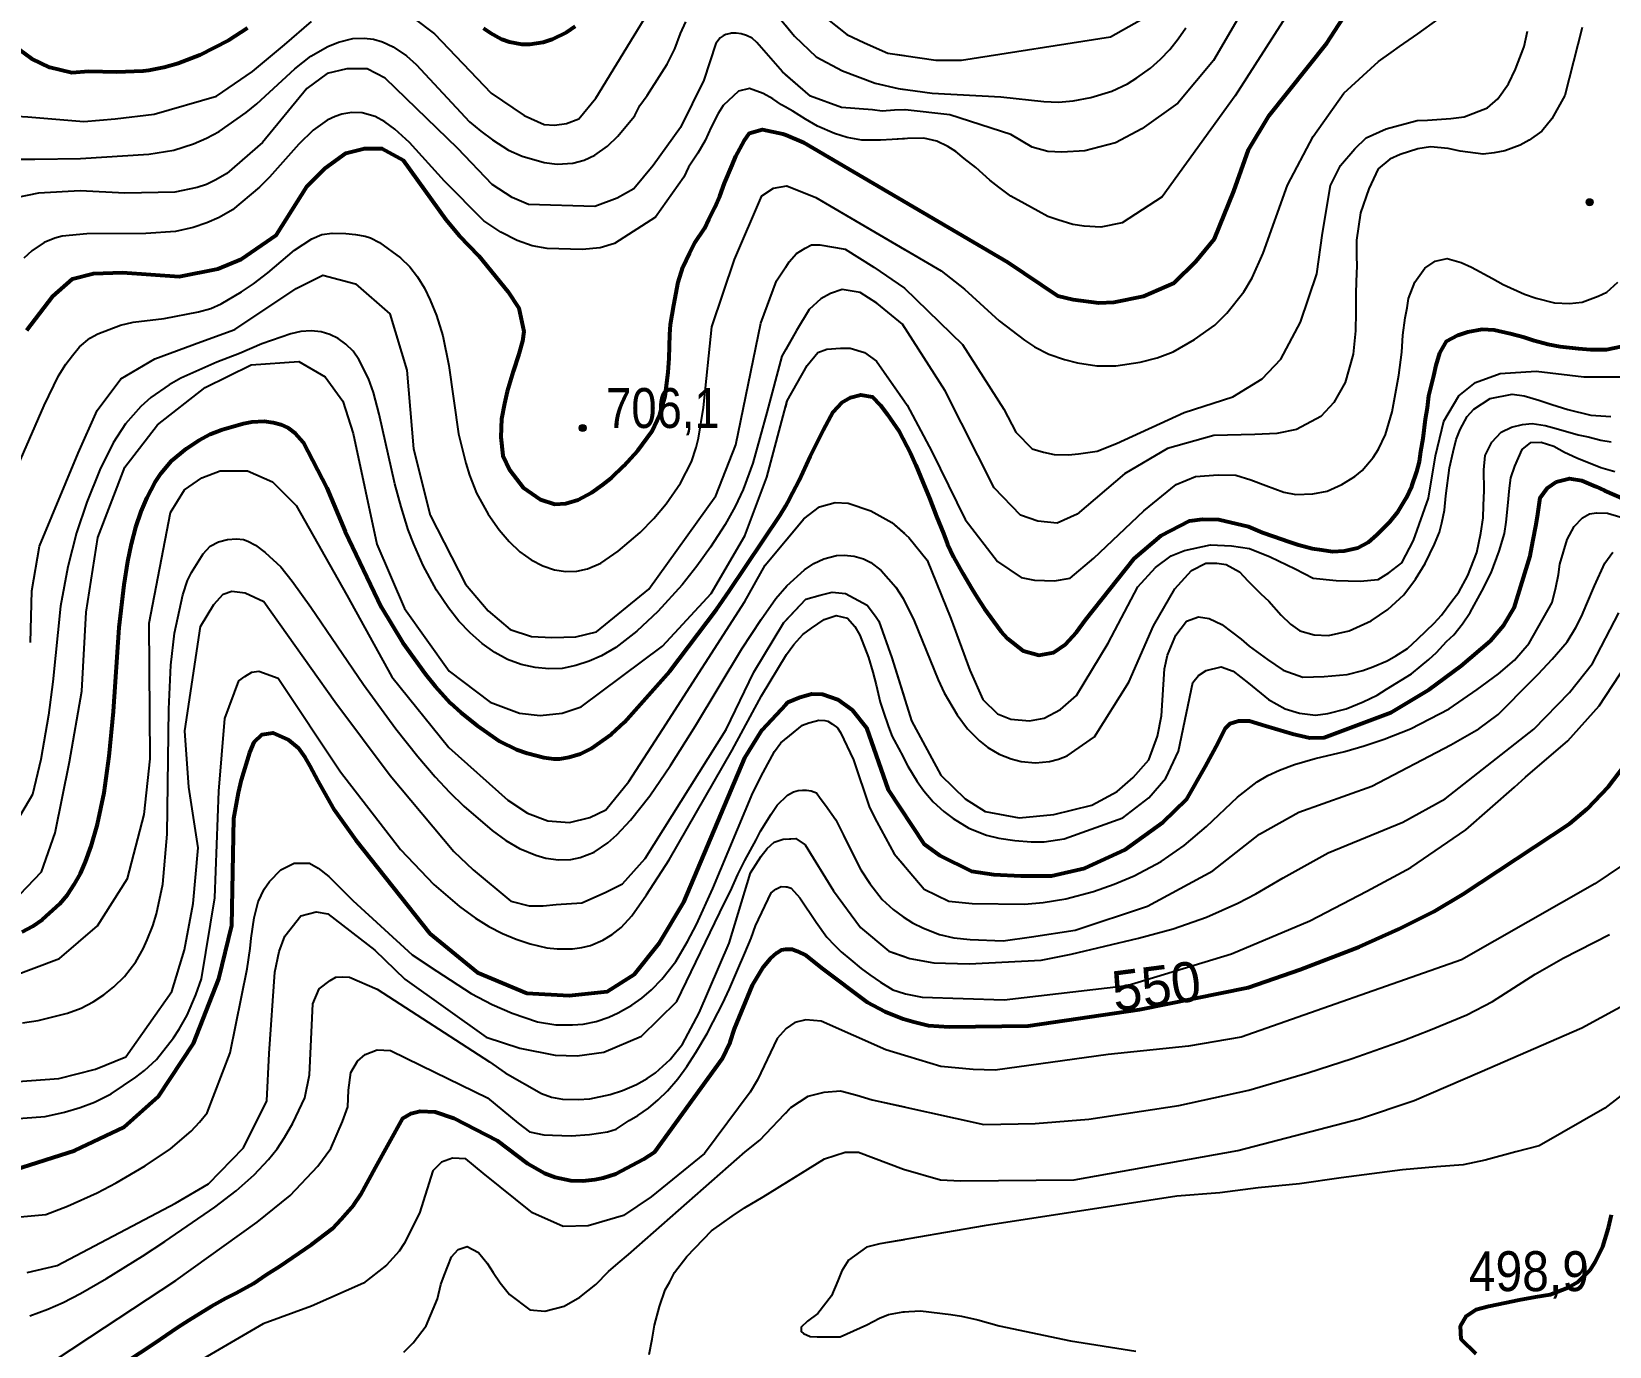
# Model space of a CAD drawing. Header units: metres. Extents: x 547833 to 556102, y 1844799 to 1850994.
# Drawn here: x 552679 to 553351, y 1849495 to 1850055 of the extents above; entities that cross this region are included whole.
import ezdxf
from ezdxf.enums import TextEntityAlignment as Align

# ---------------------------------------------------------------- set-up
doc = ezdxf.new("R2010")
doc.units = ezdxf.units.M
doc.header["$LTSCALE"] = 6.8
for name, color, linetype, lineweight in [('1', 7, 'Continuous', 25), ('2', 7, 'Continuous', 53), ('5', 7, 'Continuous', 13)]:
    doc.layers.add(name, color=color, linetype=linetype, lineweight=lineweight)
doc.layers.add('4', color=7, linetype='Continuous')

msp = doc.modelspace()

# ---------------------------------------------------------------- hatches: boundary and pattern name
at = {"layer": '5'}
for points in [[(553344.03, 1849982.21, 1), (553341.03, 1849982.21, 1)], [(552915.01, 1849886.03, 1), (552912.01, 1849886.03, 1)]]:
    msp.add_hatch(color=256, dxfattribs=at).paths.add_polyline_path(points)

# ---------------------------------------------------------------- linework, layer by layer
at = {"layer": '1'}
for p, q in [((553038.75, 1849914.46), (553050.61, 1849897.51)), ((553045.68, 1849646.74), (553050.58, 1849645.16))]:
    msp.add_line(p, q, dxfattribs=at)
for points in [[(553000, 1850074.34), (553026, 1850053.68), (553033.6, 1850050.04), (553043.52, 1850045.74), (553064.02, 1850042.76), (553074.93, 1850042.76), (553138.4, 1850052.67), (553154.08, 1850061.46), (553158.35, 1850067.4), (553164.91, 1850081.53), (553169.48, 1850098.23), (553169.02, 1850116.33), (553164.84, 1850145.58), (553152.32, 1850169.72), (553114.24, 1850229.7), (553071.77, 1850290.03), (553059.63, 1850322.44), (553057.6, 1850352.61), (553058.78, 1850365.56), (553061.72, 1850371.74), (553065.54, 1850375.86)], [(552991.47, 1850081.12), (553026, 1850053.68), (553033.6, 1850050.04), (553043.52, 1850045.74), (553050.63, 1850044.71)], [(552539.26, 1850073.64), (552550.65, 1850052.46), (552558.84, 1850026.61), (552566.01, 1850007.12), (552578.64, 1849989.06), (552585.03, 1849984.26), (552591.02, 1849981.46), (552598.61, 1849980.66), (552605.01, 1849981.86), (552612.58, 1849984.9), (552617.78, 1849987.91), (552624.34, 1849993.66), (552638.01, 1850008.71), (552646.21, 1850016.1), (552652.23, 1850018.83), (552662.89, 1850019.38), (552677.11, 1850018.56), (552700.9, 1850016.64), (552714.29, 1850017.74), (552730.97, 1850019.65), (552757.43, 1850027.38), (552772.76, 1850037.8), (552786.5, 1850049.2), (552798.02, 1850059.11)], [(552841.76, 1850060.48), (552850.3, 1850053.98), (552874.56, 1850028.68), (552888.56, 1850019.1), (552897.11, 1850015.34), (552901.55, 1850015), (552906.67, 1850015.68), (552911.8, 1850017.73), (552919.12, 1850026.58), (552944.42, 1850067.85)], [(552992.2, 1850066.89), (553003.79, 1850052.9), (553012.98, 1850044.1), (553024.17, 1850038.1), (553038.18, 1850032.94), (553047.92, 1850030.56), (553050.63, 1850030.2)], [(553193.68, 1850061.94), (553182.23, 1850042.58), (553167.02, 1850024.36), (553151.76, 1850013.46), (553140.47, 1850007.46), (553127.41, 1850004.1), (553117.7, 1850003.57), (553111.7, 1850003.75), (553105, 1850005.69), (553095.91, 1850010.98), (553070, 1850019.47), (553050.93, 1850021.6), (553046.35, 1850021.4), (553041.15, 1850021.03), (553036.99, 1850021.5), (553023.77, 1850022.5), (553010.59, 1850027.3), (553000, 1850036.49)], [(552667.54, 1850000.5), (552680.12, 1850000.5), (552699.53, 1850000.77), (552728.69, 1850002.62), (552739.23, 1850004.36), (552747.69, 1850007.12), (552753.27, 1850009.5), (552758.65, 1850012.36), (552770.11, 1850020.39), (552774.68, 1850024.12), (552790.92, 1850039.05), (552797.68, 1850044.39), (552804.89, 1850048.57), (552809.49, 1850050.4), (552815.53, 1850051.92), (552820.38, 1850052.1), (552824.36, 1850051.57), (552828.2, 1850050.44), (552832.74, 1850048.32), (552838.45, 1850044.48), (552842.62, 1850040.81), (552865.3, 1850016.49), (552870.04, 1850012.46), (552875.1, 1850008.75), (552881.94, 1850004.31), (552887.71, 1850001.76), (552897.14, 1849999.15), (552902.57, 1849998.47), (552909.33, 1849998.81), (552914.18, 1850000.11), (552918.67, 1850002.23), (552924.09, 1850006.1), (552928.52, 1850010.36), (552935.44, 1850018.71), (552935.71, 1850019.1), (552937.79, 1850023.36), (552940.93, 1850027.67), (552947.25, 1850037.38), (552949.53, 1850040.96), (552952.74, 1850047.48), (552955.15, 1850054.06), (552957.42, 1850059.06)], [(553213.08, 1850061.09), (553191.45, 1850027.51), (553160.37, 1849984.45), (553143.32, 1849973.41), (553134.21, 1849971.58), (553127.21, 1849972.05), (553122.4, 1849972.77), (553116.02, 1849974.73), (553111.75, 1849976.14), (553107.55, 1849978.35), (553101.83, 1849981.49), (553095.93, 1849984.77), (553090.76, 1849988.6), (553086.94, 1849991.64), (553080.97, 1849996.97), (553076.11, 1850000.84), (553072.47, 1850003.74), (553069.07, 1850005.88), (553064.39, 1850008.19), (553058.88, 1850009.46), (553051.95, 1850009.31), (553045.36, 1850008.88), (553040.34, 1850008.62), (553032.44, 1850008.67), (553026.17, 1850009.7), (553020.76, 1850011.45), (553013.62, 1850014.59), (553008.38, 1850017.63), (553003.1, 1850020.98), (553000, 1850022.73)], [(553000, 1849989.09), (553000.48, 1849989.18), (553012.83, 1849984.24), (553066.29, 1849952.97), (553076.15, 1849945.18), (553091.03, 1849931.61), (553101.71, 1849923.49), (553106.08, 1849920.64), (553112.09, 1849917.52), (553118.83, 1849915.18), (553124.33, 1849913.85), (553132.6, 1849912.58), (553140.7, 1849912.46), (553151.01, 1849914.03), (553158.32, 1849915.93), (553165.06, 1849918.53), (553174.2, 1849923.8), (553182.8, 1849929.86), (553188, 1849934.89), (553195.19, 1849944.05), (553198.76, 1849949.99), (553203.44, 1849960.51), (553213.81, 1849989.49), (553224.72, 1850010.18), (553237.77, 1850028.6), (553252.54, 1850042.09), (553257.94, 1850046.01), (553261.6, 1850048.48), (553269.35, 1850053.94), (553277.96, 1850060.12)], [(553000, 1850057.47), (553003.79, 1850052.9), (553012.98, 1850044.1), (553024.17, 1850038.1), (553038.18, 1850032.94), (553047.92, 1850030.56), (553062.4, 1850028.66), (553091.68, 1850027.11), (553109.93, 1850025.09), (553116.22, 1850024.84), (553122.54, 1850025.36), (553130.01, 1850026.74), (553138.99, 1850029.43), (553145.63, 1850032.65), (553149.69, 1850035.14), (553155.44, 1850039.29), (553159.74, 1850043.07), (553163.69, 1850047.29), (553167.29, 1850051.79), (553170.49, 1850056.42)], [(553339.38, 1850056.62), (553332.04, 1850027.67), (553326.38, 1850017.71), (553322.23, 1850012.51), (553316.84, 1850008.58), (553312.96, 1850006.56), (553306.45, 1850004.09), (553301.81, 1850003.24), (553297.14, 1850002.71), (553287.36, 1850003.97), (553282.34, 1850005.14), (553274.68, 1850005.85), (553269.41, 1850004.94), (553261.8, 1850002.5), (553257.44, 1850000.58), (553252.39, 1849996.38), (553248.46, 1849987.88), (553244.87, 1849977.69), (553243.2, 1849965.97), (553243.18, 1849959.18), (553243.33, 1849955.09), (553243.14, 1849948.44), (553242.94, 1849943.21), (553242.89, 1849935.31), (553242.84, 1849927.41), (553241.75, 1849917.5), (553238.38, 1849905.43), (553233.52, 1849896.83), (553228.02, 1849891), (553217.6, 1849885.4), (553209.29, 1849883.64), (553199.96, 1849883.26), (553182.44, 1849882.89), (553162.67, 1849877.29), (553144.4, 1849866.47), (553124.26, 1849849.29), (553115.68, 1849845.56), (553107.47, 1849846.31), (553100.02, 1849848.92), (553088.83, 1849860.49), (553067.94, 1849901.93), (553049.71, 1849930.2), (553038.9, 1849939.22), (553031.69, 1849943.73), (553024.03, 1849945.08), (553019.08, 1849943.28), (553015.02, 1849941.03), (553010.07, 1849936.52), (553004.66, 1849927.5), (553000, 1849919.5)], [(553050.63, 1850021.59), (553046.35, 1850021.4), (553041.15, 1850021.03), (553036.99, 1850021.5), (553023.77, 1850022.5), (553010.59, 1850027.3), (552998.6, 1850037.7), (552987.64, 1850050.15), (552985.73, 1850052.06), (552983.37, 1850053.24), (552981.1, 1850053.87), (552978.83, 1850054.15), (552976.92, 1850054.15), (552976.47, 1850054.06), (552974.47, 1850053.6), (552973.38, 1850053.06), (552972.02, 1850052.24), (552970.29, 1850049.78), (552965.09, 1850034.13), (552955.18, 1850013.95), (552943.56, 1849997.88), (552935.36, 1849987.96), (552928.19, 1849983.86), (552918.62, 1849980.44), (552890.44, 1849981.2), (552883.49, 1849984.18), (552874.9, 1849989.8)], [(553120.48, 1849874.55), (553124.8, 1849875.03), (553132.74, 1849876.24), (553140.91, 1849879.37), (553169.84, 1849892.6), (553190.59, 1849899.3), (553202.98, 1849907), (553211.01, 1849915.38), (553219.38, 1849931.12), (553226.28, 1849951.73), (553228.79, 1849969.07), (553232.07, 1849989.32), (553236.44, 1849997.8), (553242.46, 1850004.91), (553247.38, 1850009.56), (553255.86, 1850013.39), (553269.12, 1850016.97), (553273.52, 1850017.15), (553283.39, 1850017.8), (553289.14, 1850018.61), (553298.97, 1850022.41), (553303.44, 1850026.23), (553307.93, 1850032.58), (553311, 1850038.92), (553311.42, 1850040.03), (553314.25, 1850047.45), (553314.65, 1850048.49), (553316.12, 1850054.98)], [(552874.9, 1849989.8), (552860.35, 1850005.02), (552829.4, 1850034.96), (552821.7, 1850038.98), (552813, 1850038.98), (552804.63, 1850036.97), (552795.93, 1850030.61), (552777.08, 1850007.7), (552761.81, 1849994.42), (552757.19, 1849991.77), (552753.22, 1849989.79), (552749.25, 1849988.46), (552739.66, 1849986.48), (552718.48, 1849985.99), (552699.42, 1849987.04), (552681.68, 1849986.03), (552671.98, 1849984.02)], [(553050.63, 1850009.22), (553045.36, 1850008.88), (553040.34, 1850008.62), (553032.44, 1850008.67), (553026.17, 1850009.7), (553020.76, 1850011.45), (553013.62, 1850014.59), (553008.38, 1850017.63), (553003.1, 1850020.98), (552998.21, 1850023.74), (552994.46, 1850026.16), (552990.41, 1850028.54), (552984.65, 1850030.57), (552979.87, 1850029.55), (552973.3, 1850023.44), (552971.16, 1850020.04), (552968.19, 1850014.18), (552965.68, 1850008.53), (552962.5, 1850003.11), (552958.6, 1849997.15), (552956.56, 1849992.81), (552944.54, 1849975.77), (552927.13, 1849964.62), (552920.93, 1849962.7), (552913.28, 1849962.06), (552898.4, 1849962.5), (552891.95, 1849963.58), (552885.61, 1849965.92), (552878.62, 1849969.5), (552871.4, 1849974.23), (552854.56, 1849991.2), (552839.77, 1850007.62), (552833.42, 1850013.29), (552829.23, 1850016.38), (552825.05, 1850018.68), (552819.51, 1850020.28), (552815.19, 1850020.42), (552810.87, 1850019.67), (552808.08, 1850018.76), (552804.58, 1850017.11), (552798.68, 1850012.86), (552792.49, 1850006.86), (552780.09, 1849992.8), (552775.73, 1849988.54)], [(552775.73, 1849988.54), (552764.29, 1849979), (552758.58, 1849975.63), (552753.37, 1849973.36), (552747.53, 1849971.41), (552740.02, 1849969.73), (552727.3, 1849968.83), (552702.2, 1849968.79), (552691.76, 1849967.7), (552688.54, 1849966.91), (552684.1, 1849965.09), (552678.85, 1849961.56), (552675.36, 1849958.37)], [(552959.91, 1849871.69), (552961.92, 1849877.79), (552962.83, 1849881.71), (552965.02, 1849894.83), (552968.47, 1849929.18), (552978.24, 1849957.75), (552989.89, 1849984.94), (552994.83, 1849988.12), (553000.48, 1849989.18), (553012.83, 1849984.24), (553050.62, 1849962.13)], [(552671.57, 1849866.93), (552684.05, 1849895.64), (552690.16, 1849908.31), (552693.26, 1849913.24), (552696.07, 1849916.98), (552699.08, 1849920.59), (552703.48, 1849924.34), (552706.96, 1849926.16), (552716.64, 1849929.81), (552721.92, 1849931.16), (552735.13, 1849932.73), (552749.87, 1849935.53), (552755.04, 1849936.97), (552759.5, 1849938.9), (552768.1, 1849943.97), (552773.3, 1849947.5), (552779.33, 1849952.16), (552790.67, 1849961.82), (552798.04, 1849966.55), (552802.34, 1849968.4), (552806.74, 1849969.02), (552812.55, 1849968.83), (552816.7, 1849968.5), (552820.89, 1849967.71), (552823.1, 1849966.96), (552826.89, 1849965.02), (552835.83, 1849958.54), (552839.79, 1849954.73), (552843.16, 1849950.37), (552846.04, 1849945.58), (552848.55, 1849940.5), (552851.19, 1849934.02), (552853.98, 1849925.25), (552856.42, 1849912.66), (552860.52, 1849883.62), (552863.66, 1849871.12), (552865.26, 1849866.01), (552868.29, 1849858.3), (552873.3, 1849849.35), (552877.96, 1849842.67), (552882.2, 1849837.63), (552886.75, 1849833.32), (552891.55, 1849829.84), (552896.55, 1849827.27), (552901.54, 1849825.62), (552906.31, 1849824.89), (552910.96, 1849825.05), (552915.6, 1849826.07), (552921.27, 1849828.54), (552928.63, 1849833.6), (552938.03, 1849841.54), (552943.76, 1849847.52), (552949.03, 1849853.79), (552955.18, 1849862.51), (552959.91, 1849871.69)], [(552678.19, 1849794.74), (552678.83, 1849816.64), (552682.12, 1849835.72), (552698.54, 1849875.38), (552706.63, 1849893.45), (552716.66, 1849906.93), (552731.15, 1849915.46), (552750.76, 1849922.74), (552765.32, 1849928), (552791.42, 1849945.41), (552802.72, 1849951.11), (552816.64, 1849947.49), (552831.36, 1849934.61), (552838.62, 1849910.62), (552841.38, 1849877.15), (552848.48, 1849848.86), (552863.63, 1849819.52), (552873.28, 1849808.14), (552882.61, 1849800.26), (552891.7, 1849797.3), (552900.3, 1849796.81), (552910.61, 1849797.06), (552919.45, 1849799.28), (552941.66, 1849817.4), (552970.25, 1849857.08), (552978.69, 1849878.8), (552989.35, 1849930.65), (552996.1, 1849948.69), (553001.51, 1849956.81), (553004.66, 1849960.42), (553008.27, 1849962.67), (553010.97, 1849964.02), (553014.57, 1849964.02), (553025.39, 1849962.22), (553037.55, 1849954.55), (553050.61, 1849945.54), (553050.62, 1849945.53)], [(553000, 1849954.54), (553001.51, 1849956.81), (553004.66, 1849960.42), (553008.27, 1849962.67), (553010.97, 1849964.02), (553014.57, 1849964.02), (553025.39, 1849962.22), (553037.55, 1849954.55), (553050.61, 1849945.54), (553075.39, 1849921.64), (553092.96, 1849894.13), (553098.11, 1849884.2), (553105.09, 1849877.2), (553109.9, 1849875.76), (553114.46, 1849874.79), (553120.48, 1849874.55)], [(553038.75, 1849914.46), (553051.81, 1849895.8), (553062.29, 1849876.05), (553076.52, 1849847.06), (553090.32, 1849829.14), (553100.39, 1849822.42), (553105.98, 1849821.3), (553114.56, 1849820.93), (553121.27, 1849822.05), (553131.34, 1849830.63), (553152.6, 1849850.79), (553166.4, 1849861.99), (553174.6, 1849865.35), (553184.3, 1849866.1), (553191.87, 1849865.9), (553198.25, 1849863.94), (553204.52, 1849861.5), (553212.26, 1849858.74), (553217.42, 1849857.75), (553224.66, 1849857.94), (553230.69, 1849859.09), (553236.99, 1849862.02), (553242.45, 1849865.32), (553245.64, 1849867.89), (553250.37, 1849873.48), (553252.65, 1849877.05), (553255.58, 1849883.23), (553258.44, 1849892.87), (553259.33, 1849897.55), (553261.24, 1849908.5), (553262.5, 1849918.27), (553262.94, 1849925.58), (553263.99, 1849932.97), (553264.78, 1849937.16), (553265.43, 1849941.18), (553268.12, 1849948.12), (553272.33, 1849954.12), (553276.73, 1849957.14), (553281.82, 1849958.19), (553287.85, 1849956.51), (553292.18, 1849954.47), (553301.1, 1849949.64), (553305.64, 1849947.16), (553314.8, 1849942.99), (553319.72, 1849941.33), (553327.52, 1849939.38), (553334.04, 1849939.01), (553339.34, 1849939.61), (553346.16, 1849942.12), (553349.9, 1849943.96), (553354.63, 1849948.13)], [(553050.62, 1849928.79), (553049.71, 1849930.2), (553038.9, 1849939.22), (553031.69, 1849943.73), (553024.03, 1849945.08), (553019.08, 1849943.28), (553015.02, 1849941.03), (553010.07, 1849936.52), (553004.66, 1849927.5), (552998.36, 1849916.68)], [(552998.36, 1849916.68), (552991.95, 1849892.67), (552985.96, 1849871.01), (552981.91, 1849859.85), (552978.44, 1849852.56), (552974.24, 1849844.98), (552967.95, 1849835.23), (552962.13, 1849827.2), (552955.87, 1849819.3), (552945.56, 1849807.94), (552936.53, 1849799.48), (552927.6, 1849792.54), (552921.47, 1849789.03), (552916.24, 1849786.77), (552910.62, 1849784.88), (552904.82, 1849783.68), (552899.04, 1849783.45), (552893.22, 1849784.06), (552887.32, 1849785.36), (552881.52, 1849787.46), (552876, 1849790.47), (552870.7, 1849794.27), (552865.59, 1849798.74), (552860.75, 1849803.83), (552856.27, 1849809.48), (552851.27, 1849816.99), (552845.49, 1849827.54), (552841.49, 1849836.6), (552839.17, 1849842.72), (552836.11, 1849852.43), (552833.49, 1849862.31), (552826.76, 1849891.94), (552824.33, 1849901.15), (552822.21, 1849907.06), (552818.18, 1849915.25), (552815.7, 1849918.79), (552812.64, 1849921.76), (552809.26, 1849924.15), (552805.83, 1849925.91), (552802.1, 1849927.01), (552797.8, 1849927.4), (552793.34, 1849927.09), (552789.14, 1849926.09), (552776.74, 1849921.93), (552767.3, 1849917.82), (552757.58, 1849914.08), (552742.28, 1849907.21), (552737.26, 1849904.36), (552729.49, 1849898.99), (552725.17, 1849895.26), (552718.77, 1849887.81), (552713.43, 1849879.71), (552707.73, 1849868.27), (552702.23, 1849854.51), (552697.78, 1849841.41), (552694.07, 1849826.89), (552691.06, 1849810.16), (552687.79, 1849777.88), (552685.92, 1849763.71), (552682.57, 1849744.86), (552679.02, 1849729.88), (552665.62, 1849707.03)], [(552670.7, 1849684.29), (552682.9, 1849696.98), (552688.68, 1849713.61), (552694.86, 1849743.93), (552700.15, 1849774.02), (552701.93, 1849807.61), (552706.91, 1849839.36), (552718.45, 1849869.38), (552732.38, 1849887.45), (552752.67, 1849903.27), (552772.24, 1849912.89), (552792.59, 1849914.42), (552803.72, 1849907.88), (552811.27, 1849897.44), (552815.7, 1849883.65), (552825.84, 1849836.6), (552837.64, 1849809.23), (552856.66, 1849782.41), (552874.02, 1849769.23), (552886.54, 1849764.55), (552895.38, 1849763.57), (552904.72, 1849764.55), (552912.82, 1849767.26), (552947.56, 1849793.1), (552968.27, 1849815.59), (552982.64, 1849840.08), (552992.02, 1849865.05), (553000.67, 1849897.6), (553009.11, 1849912.7), (553013.7, 1849918.17), (553017.58, 1849919.58), (553023.4, 1849920.11), (553027.46, 1849920.11), (553033.64, 1849918.17), (553038.75, 1849914.46)], [(553000, 1849895.08), (553000.67, 1849897.6), (553009.11, 1849912.7), (553013.7, 1849918.17), (553017.58, 1849919.58), (553023.4, 1849920.11), (553027.46, 1849920.11), (553033.64, 1849918.17), (553038.75, 1849914.46)], [(553276.92, 1849874.13), (553280.42, 1849889), (553286.75, 1849899.71), (553293.96, 1849905.39), (553304.45, 1849909.32), (553319.74, 1849910.2), (553340.02, 1849907.89), (553361.98, 1849907.87)], [(553187.66, 1849827.85), (553193.38, 1849824.71), (553196.96, 1849821.01), (553202.48, 1849815.48), (553205.85, 1849812.23), (553211.09, 1849806.35), (553215.15, 1849802.55), (553219.11, 1849799.68), (553225.14, 1849798), (553231.34, 1849797.6), (553240.11, 1849799.69), (553249.42, 1849803.91), (553256.61, 1849808.67), (553263.32, 1849814.96), (553268.4, 1849821.69), (553272.54, 1849828.31), (553276.51, 1849836.5), (553278.61, 1849841.63), (553279.57, 1849845.69), (553280.7, 1849851.03), (553281.28, 1849857.09), (553282.91, 1849869.12), (553284.35, 1849875.91), (553285.66, 1849881.11), (553287.38, 1849885.41), (553290.38, 1849890.96), (553293.18, 1849894.12), (553300.1, 1849898.54), (553309.52, 1849900.39), (553314.65, 1849899.71), (553320.86, 1849897.89), (553326.44, 1849896), (553333.31, 1849893.93), (553343.05, 1849891.56), (553351.64, 1849890.96)], [(553162.66, 1849789.34), (553166.28, 1849797.8), (553170.8, 1849803.84), (553175.96, 1849805.68), (553180.47, 1849804.93), (553185.81, 1849802.38), (553194.1, 1849796.06), (553197.43, 1849793.12), (553205.35, 1849787.39), (553212.01, 1849782.93), (553220.4, 1849779.94), (553229.37, 1849780.16), (553239.21, 1849781.12), (553245.96, 1849782.83), (553250.22, 1849784.26), (553256.24, 1849786.84), (553259.95, 1849789), (553264.96, 1849792.09), (553269.39, 1849796.22), (553276.37, 1849802.86), (553279.45, 1849806.36), (553283.84, 1849812.23), (553286.88, 1849816.05), (553290.64, 1849823.26), (553294.43, 1849833.01), (553296.18, 1849841.26), (553297.17, 1849847.84), (553297.36, 1849853.07), (553297.59, 1849859.41), (553297.54, 1849868.25), (553298.11, 1849874.31), (553300.94, 1849880), (553304.88, 1849884.24), (553309.21, 1849886.46), (553313.99, 1849887.48), (553318.04, 1849887.94), (553323.65, 1849887.15), (553328.23, 1849885.78), (553337.7, 1849883.06), (553341.89, 1849882.28), (553347.26, 1849880.83), (553351.77, 1849880.08)], [(553000, 1849838.18), (553007.7, 1849847.36), (553014.4, 1849852.49), (553021.11, 1849854.25), (553026.58, 1849854.07), (553036.29, 1849850.72), (553045.29, 1849845.78), (553052.52, 1849839.42), (553060.32, 1849829.79), (553070.42, 1849804.95), (553078.5, 1849782.87), (553084.07, 1849770.36), (553090.25, 1849764.36), (553095.9, 1849762.06), (553103.84, 1849761.35), (553110.19, 1849762.41), (553117.07, 1849766.12), (553123.95, 1849772.13), (553137.35, 1849794.35), (553150.09, 1849818.41), (553157.62, 1849826.57), (553164.21, 1849831.6), (553169.89, 1849833.93), (553181.03, 1849836.33), (553189.96, 1849835.83), (553197.62, 1849834.74), (553206.37, 1849831.18), (553217.08, 1849826.06), (553224.72, 1849822.13), (553234.55, 1849821.03), (553244.82, 1849820.81), (553252.46, 1849821.47), (553257.05, 1849824.31), (553262.51, 1849828.68), (553267.54, 1849838.08), (553273.87, 1849856.22), (553276.92, 1849874.13)], [(553218.98, 1849764.62), (553225.7, 1849763.8), (553231, 1849764.4), (553238.83, 1849766.39), (553246.06, 1849769.43), (553252.05, 1849772.31), (553256.03, 1849774.82), (553266.65, 1849781.39), (553270.7, 1849784.69), (553274.02, 1849787.43), (553277.3, 1849790.49), (553281.52, 1849795.07), (553284.67, 1849797.96), (553288.4, 1849802.64), (553291.64, 1849807.43), (553296.61, 1849816.52), (553300.61, 1849824.39), (553303.99, 1849833.62), (553306.29, 1849841.14), (553307.01, 1849845.96), (553307.65, 1849852.82), (553308.36, 1849860.48), (553308.98, 1849864.81), (553310.63, 1849869.73), (553313.77, 1849876.88), (553317.54, 1849879.83), (553321.94, 1849880.01), (553327.35, 1849878.26), (553331.89, 1849875.77), (553337.06, 1849873.36), (553347.32, 1849869.16), (553353.36, 1849867.47)], [(552669.86, 1849652.26), (552690.6, 1849660.05), (552706.82, 1849673.97), (552719.6, 1849694.12), (552726.64, 1849721.42), (552729.16, 1849745.09), (552728.72, 1849802.86), (552737.89, 1849850.04), (552743.91, 1849859.76), (552751.27, 1849864.78), (552758.97, 1849867.8), (552770.68, 1849867.8), (552781.39, 1849863.11), (552791.44, 1849853.06), (552812.97, 1849814.87), (552832.12, 1849780.02), (552856.45, 1849749.91), (552881.59, 1849727.55), (552889.99, 1849721.94), (552898.59, 1849718.74), (552907.92, 1849718), (552916.51, 1849720.22), (552923.39, 1849723.42), (552933.21, 1849735.48), (552947.55, 1849757.63), (552982.56, 1849812.14), (552991.19, 1849827.67), (553007.7, 1849847.36), (553014.4, 1849852.49), (553021.11, 1849854.25), (553026.58, 1849854.07), (553036.29, 1849850.72), (553045.29, 1849845.78), (553050.6, 1849841.1)], [(553000, 1849753.68), (553007.12, 1849759.42), (553009.83, 1849760.51), (553012.53, 1849761.23), (553014.15, 1849761.59), (553016.67, 1849761.41), (553017.93, 1849761.23), (553019.91, 1849759.97), (553022.07, 1849758.34), (553023.33, 1849756.36), (553028.91, 1849744.65), (553035.77, 1849724.4), (553038.83, 1849718.27), (553046.21, 1849704.74), (553059.01, 1849689.69), (553069.56, 1849684.52), (553079.39, 1849683.53), (553101.79, 1849683.29), (553109.77, 1849683.91), (553119.36, 1849685.47), (553131.18, 1849688.59), (553139.99, 1849691.71), (553148.47, 1849695.36), (553160.04, 1849701.48), (553169.79, 1849708.2), (553179.28, 1849716.26), (553192.47, 1849728.81), (553200.92, 1849735.35), (553205.46, 1849738.08), (553210.4, 1849740.35), (553216.81, 1849742.69), (553225.62, 1849745.3), (553238.3, 1849748.32), (553246.49, 1849750.68), (553254.97, 1849753.54), (553266.22, 1849757.89), (553282.69, 1849766.41), (553294.56, 1849774.68), (553303.73, 1849781.34), (553310.5, 1849787.19), (553316.79, 1849794.45), (553326.52, 1849811.7), (553328.17, 1849818.04), (553329.27, 1849823.69), (553329.88, 1849828.03), (553333.03, 1849838.56), (553335.91, 1849844.14), (553339.5, 1849847.74), (553342.56, 1849849.54)], [(553342.56, 1849849.54), (553345.44, 1849849.9), (553350.11, 1849849.72), (553360.61, 1849846.66)], [(552674.84, 1849632.74), (552681.42, 1849633.63), (552693.97, 1849636.82), (552699.79, 1849638.95), (552704.91, 1849641.61), (552709.49, 1849644.67), (552713.69, 1849648.04), (552718.25, 1849652.48), (552723.16, 1849658.69), (552726.27, 1849664.22), (552727.99, 1849668.02), (552730.34, 1849674), (552731.97, 1849679.16), (552734.55, 1849691.75), (552736.5, 1849713), (552737.15, 1849766.24), (552738.05, 1849785), (552739.58, 1849798.61), (552743.09, 1849815.03), (552745.13, 1849821.12), (552746.78, 1849824.5), (552751.77, 1849832.48), (552754.76, 1849835.72), (552758.29, 1849837.59), (552762.11, 1849838.5), (552765.95, 1849838.89), (552769.02, 1849838.51), (552770.78, 1849837.91), (552774.05, 1849836.09), (552778.17, 1849833.07), (552784.95, 1849826.84), (552789.74, 1849820.84), (552797.71, 1849809.7), (552820.17, 1849776.73), (552833.92, 1849757.91), (552843.27, 1849746.13), (552850.65, 1849737.51), (552856.77, 1849730.92), (552862.91, 1849724.92), (552874.9, 1849714.58), (552880.73, 1849710.37), (552886.56, 1849706.97), (552893.53, 1849704.04), (552897.85, 1849702.88), (552903.24, 1849702.19), (552908.48, 1849702.33), (552912.45, 1849703.06), (552918.34, 1849705.41), (552924.16, 1849709.34), (552928.02, 1849712.77), (552933.91, 1849718.96), (552942.16, 1849729.41), (552950.91, 1849742.23), (552961.56, 1849759.21), (552981.31, 1849791.93), (552989.55, 1849804.53), (552995.79, 1849813.38), (553000.46, 1849818.75), (553008, 1849825.59), (553011.95, 1849828.29), (553016.24, 1849830.33), (553021.58, 1849831.72), (553024.94, 1849831.9), (553029.13, 1849831.41), (553033.21, 1849830.27), (553036.27, 1849828.8), (553040.73, 1849825.33), (553046.91, 1849818.29), (553050.04, 1849813.44), (553050.6, 1849812.29)], [(553000, 1849728.92), (553000.82, 1849729.69), (553003.35, 1849731.13), (553005.33, 1849731.67), (553007.13, 1849731.85), (553008.93, 1849731.85), (553010.91, 1849731.49), (553013.07, 1849730.59), (553014.69, 1849728.43), (553017.03, 1849725.36), (553021.37, 1849719.14), (553024.64, 1849712.56), (553026.49, 1849708.82), (553031.98, 1849697.92), (553035.81, 1849692.04), (553041.16, 1849685.23), (553045.74, 1849681.01), (553050.05, 1849677.87), (553053.97, 1849675.31), (553058.65, 1849673), (553065.58, 1849670.31), (553071.58, 1849668.94), (553078.62, 1849668.16), (553092.7, 1849667.66), (553104.68, 1849669.28), (553123.4, 1849672.15), (553154.2, 1849682.4), (553181.99, 1849697.37), (553201.88, 1849713.01), (553218.64, 1849722.43), (553249.7, 1849733.5), (553283.41, 1849751.11), (553295.28, 1849757.95), (553303.55, 1849764.07), (553317.83, 1849778.35), (553320.67, 1849781.2), (553326.58, 1849787.55), (553333.01, 1849794.91), (553336.73, 1849801.02), (553339.04, 1849805.7), (553341.42, 1849811.18), (553344.66, 1849818.81), (553349.03, 1849828.49), (553352.45, 1849833.17)], [(553000, 1849818.22), (553000.46, 1849818.75), (553008, 1849825.59), (553011.95, 1849828.29), (553016.24, 1849830.33), (553021.58, 1849831.72), (553024.94, 1849831.9), (553029.13, 1849831.41), (553033.21, 1849830.27), (553036.27, 1849828.8), (553040.73, 1849825.33), (553046.91, 1849818.29), (553050.04, 1849813.44), (553054.68, 1849803.9), (553064.97, 1849778.79), (553067.49, 1849773.29), (553073.04, 1849763.83), (553077.51, 1849757.93), (553082.54, 1849752.78), (553086.08, 1849749.99), (553090.94, 1849747.11), (553096.14, 1849745.08), (553100.29, 1849744.07), (553106.44, 1849743.47), (553112.43, 1849744.03), (553116.28, 1849745), (553119.96, 1849746.4), (553131.62, 1849754.51), (553146.15, 1849777.84), (553156.71, 1849801.73), (553165.8, 1849817.49), (553172.92, 1849825.37), (553179.06, 1849828.45), (553183.64, 1849828.5), (553187.66, 1849827.85)], [(552672.85, 1849607.67), (552690.24, 1849608.99), (552705.98, 1849612.93), (552718.78, 1849618.2), (552738.5, 1849646.05), (552743.86, 1849663.81), (552747.54, 1849683.57), (552749.68, 1849707.28), (552745.72, 1849733.07), (552744.04, 1849757.04), (552750.6, 1849801.47), (552756.29, 1849810.85), (552760.31, 1849815.21), (552763.99, 1849816.55), (552769.68, 1849815.88), (552777.71, 1849812.19), (552807.96, 1849769.61), (552831.41, 1849738.11), (552858.6, 1849705.72), (552866.9, 1849697.81), (552882.86, 1849684.51), (552890.72, 1849682.54), (552896.62, 1849682.54), (552902.26, 1849683.03), (552913.07, 1849683.77), (552923.14, 1849688.2), (552930.51, 1849691.9), (552940.15, 1849702.62), (552974.58, 1849757.58), (552986.36, 1849782.04), (552999.28, 1849803.25), (553008.56, 1849813.11), (553014.74, 1849814.88), (553019.85, 1849816.11), (553025.5, 1849815.58), (553034.68, 1849810.64), (553038.21, 1849805.87), (553039.63, 1849803.8), (553045.16, 1849788.19), (553050.6, 1849771.03)], [(553000, 1849804.02), (553008.56, 1849813.11), (553014.74, 1849814.88), (553019.85, 1849816.11), (553025.5, 1849815.58), (553034.68, 1849810.64), (553038.21, 1849805.87), (553039.63, 1849803.8), (553045.16, 1849788.19), (553053.66, 1849761.35), (553066.12, 1849738.2), (553076.43, 1849728.1), (553085.03, 1849722.69), (553099.52, 1849719.98), (553114.25, 1849721.45), (553130.46, 1849725.39), (553141.18, 1849731.2), (553148.11, 1849737.24), (553154.74, 1849744.78), (553158.36, 1849754.74), (553160.17, 1849763.49), (553161.42, 1849783.51), (553162.66, 1849789.34)], [(553231.17, 1849705.09), (553262.99, 1849718.22), (553281, 1849728.11), (553318.78, 1849757.79), (553333.96, 1849773.34), (553343.84, 1849785.71), (553354.96, 1849807.25)], [(552850.15, 1849691.67), (552861.01, 1849682.18), (552867.84, 1849677.22), (552873.55, 1849673.71), (552879.32, 1849670.77), (552885.17, 1849668.34), (552891.11, 1849666.32), (552898.23, 1849664.68), (552902.63, 1849664.21), (552909.14, 1849664.27), (552913.09, 1849664.79), (552916.82, 1849665.69), (552922.08, 1849667.89), (552926.05, 1849670.37), (552929.87, 1849673.37), (552934.46, 1849678.25), (552940.66, 1849687.16), (552950.38, 1849702.18), (552977.23, 1849748.78), (552989.68, 1849771.96), (553000.29, 1849789.53), (553003.43, 1849793.83), (553007.37, 1849798.07), (553011, 1849800.85), (553016.44, 1849804.46), (553021.46, 1849806.14), (553026.31, 1849805.11), (553029.4, 1849801.51), (553031.56, 1849797.81), (553035.32, 1849788.29), (553037.13, 1849782.02), (553038.53, 1849776.65), (553040.32, 1849769.28), (553041.54, 1849765.47), (553043.87, 1849758.79), (553045.44, 1849754.7), (553048.93, 1849748.1), (553049.19, 1849747.53), (553050.59, 1849744.83)], [(553000, 1849789.05), (553000.29, 1849789.53), (553003.43, 1849793.83), (553007.37, 1849798.07), (553011, 1849800.85), (553016.44, 1849804.46), (553021.46, 1849806.14), (553026.31, 1849805.11), (553029.4, 1849801.51), (553031.56, 1849797.81), (553035.32, 1849788.29), (553037.13, 1849782.02), (553038.53, 1849776.65), (553040.32, 1849769.28), (553041.54, 1849765.47), (553043.87, 1849758.79), (553045.44, 1849754.7), (553048.93, 1849748.1), (553049.19, 1849747.53), (553052.06, 1849742.01), (553055.96, 1849735.51), (553058.81, 1849731.52), (553062.85, 1849726.81), (553067.4, 1849722.64), (553071.32, 1849719.71), (553078.07, 1849715.67), (553085.57, 1849712.6), (553090.76, 1849711.35), (553097.63, 1849710.34), (553104.61, 1849709.81), (553110.12, 1849709.86), (553118.64, 1849711.1), (553143.71, 1849719.98), (553154.74, 1849728.49), (553161.98, 1849736.94), (553167.41, 1849748.4), (553170.72, 1849764.7), (553173.44, 1849777.67), (553175.85, 1849780.69), (553179.16, 1849782.8), (553185.49, 1849784.31), (553190.62, 1849782.5), (553197.25, 1849777.37), (553205.7, 1849770.38), (553212.77, 1849766.44), (553218.98, 1849764.62)], [(553045.68, 1849646.74), (553051.09, 1849644.99), (553058.19, 1849643.58), (553093.16, 1849642.5), (553145.48, 1849648.65), (553189.91, 1849662.13), (553223.27, 1849676.17), (553247.56, 1849688.8), (553266.3, 1849698.85), (553289.77, 1849714.91), (553310.56, 1849733.02), (553315.24, 1849737.3), (553333.25, 1849752.84), (553346.67, 1849767.68), (553363.97, 1849794.11)], [(552667.27, 1849591.55), (552684.42, 1849592.86), (552692.72, 1849594.59), (552699.32, 1849596.58), (552705.55, 1849598.92), (552712.63, 1849602.41), (552723.06, 1849609.53), (552726.73, 1849612.34), (552731.94, 1849617.12), (552739.16, 1849626.37), (552741.61, 1849629.99), (552745.02, 1849635.96), (552748.73, 1849644.63), (552751.03, 1849651.4), (552756.83, 1849685.99), (552758.41, 1849731.35), (552761.02, 1849762.34), (552766.99, 1849778.39), (552769.6, 1849780.25), (552772.58, 1849782.12), (552775.57, 1849782.49), (552783.77, 1849779.51), (552810.25, 1849739.57), (552835.88, 1849706.58), (552850.15, 1849691.67)], [(552909.23, 1849631.85), (552913.7, 1849632.18), (552919.23, 1849633.2), (552924.6, 1849635.08), (552928.62, 1849636.95), (552934.41, 1849640.17), (552938.77, 1849643.19), (552942.8, 1849646.7), (552947.21, 1849651.24), (552953.24, 1849658.87), (552958.2, 1849667.37), (552961.95, 1849674.65), (552968.89, 1849689.96), (552985.97, 1849730.6), (552990.35, 1849739.3), (552995.18, 1849748.22), (552997.91, 1849752), (553007.12, 1849759.42), (553009.83, 1849760.51), (553012.53, 1849761.23), (553014.15, 1849761.59), (553016.67, 1849761.41), (553017.93, 1849761.23), (553019.91, 1849759.97), (553022.07, 1849758.34), (553023.33, 1849756.36), (553028.91, 1849744.65), (553035.77, 1849724.4), (553038.83, 1849718.27), (553046.21, 1849704.74), (553050.59, 1849699.6)], [(552676.78, 1849526.42), (552689.58, 1849529.38), (552740.07, 1849555.95), (552754.08, 1849564.17), (552768.92, 1849579.41), (552778.96, 1849599.51), (552779.97, 1849619.61), (552782.27, 1849654.3), (552784.13, 1849663.04), (552786.54, 1849669.63), (552793.45, 1849678.3), (552799.89, 1849679.98), (552804.88, 1849679.13), (552825.01, 1849663.71), (552837.72, 1849651.27), (552872.35, 1849626.64), (552886.74, 1849621.95), (552901.8, 1849618.94), (552911.17, 1849618.6), (552922.55, 1849620.28), (552938.62, 1849626.98), (552953.68, 1849641.72), (552973.91, 1849683.76), (552976.5, 1849688.79), (552979.64, 1849695.93), (552982.6, 1849701.8), (552987.43, 1849710.71), (552989.23, 1849714.39), (552993.79, 1849721.54), (552996.34, 1849725.46), (553000.82, 1849729.69), (553003.35, 1849731.13), (553005.33, 1849731.67), (553007.13, 1849731.85), (553008.93, 1849731.85), (553010.91, 1849731.49), (553013.07, 1849730.59), (553014.69, 1849728.43), (553017.03, 1849725.36), (553021.37, 1849719.14), (553024.64, 1849712.56), (553026.49, 1849708.82), (553031.98, 1849697.92), (553035.81, 1849692.04), (553041.16, 1849685.23), (553045.74, 1849681.01), (553050.05, 1849677.87), (553050.58, 1849677.52)], [(552677.88, 1849507.92), (552685.64, 1849510.74), (552692.19, 1849513.61), (552699.56, 1849517.38), (552710.65, 1849523.87), (552725.91, 1849533.27), (552735.44, 1849539.56), (552756.81, 1849554.23), (552765.79, 1849561.22), (552773.51, 1849567.99), (552779.7, 1849574.49), (552783.31, 1849579.11), (552786.48, 1849583.83), (552789.97, 1849590.03), (552795.18, 1849600.81), (552797.06, 1849610.56), (552798.59, 1849640.84), (552801.16, 1849647.16), (552805.94, 1849650.76), (552808.34, 1849652.12), (552811.07, 1849652.3), (552814.15, 1849652.12), (552825.94, 1849646.99), (552873.79, 1849616.04), (552880.45, 1849611.42), (552895.92, 1849602.54), (552900.28, 1849601.08), (552904.84, 1849600.25), (552911.59, 1849600), (552916.62, 1849600.35), (552925.23, 1849602.21), (552930.52, 1849603.95), (552936.44, 1849606.45), (552941.02, 1849609), (552944.53, 1849611.38), (552950.75, 1849617.15), (552955.98, 1849623.61), (552963.17, 1849636.95), (552975.86, 1849666.7), (552984.94, 1849696.54), (552989.49, 1849703.68), (552992.12, 1849706.98), (552995.13, 1849709.69), (552998.94, 1849710.91), (553004.27, 1849711.2), (553008.37, 1849708.51), (553020.37, 1849688.95), (553031.89, 1849673.36), (553044.01, 1849663.18), (553050.58, 1849660.9)], [(553000, 1849710.97), (553004.27, 1849711.2), (553008.37, 1849708.51), (553020.37, 1849688.95), (553031.89, 1849673.36), (553044.01, 1849663.18), (553052.84, 1849660.12), (553063.1, 1849658.32), (553078.23, 1849657.77), (553108.84, 1849659.4), (553121.57, 1849661.89), (553150.35, 1849668.73), (553165.07, 1849672.67), (553179.34, 1849677.67), (553192.72, 1849683.65), (553200.33, 1849687.64), (553211.9, 1849694.5), (553231.17, 1849705.09)], [(552667.63, 1849549.49), (552684.78, 1849551.12), (552693.93, 1849554.67), (552706.57, 1849560.3), (552714.66, 1849564.6), (552727.09, 1849571.86), (552737.81, 1849579.1), (552746.67, 1849586.62), (552750.28, 1849590.39), (552753.48, 1849594.36), (552763.23, 1849619.94), (552770.6, 1849655.66), (552771.82, 1849664.33), (552772.26, 1849668.8), (552773.49, 1849677.46), (552775.24, 1849684.29), (552777.8, 1849689.63), (552780.11, 1849692.9), (552784.92, 1849697.86), (552790.59, 1849700.71), (552797.07, 1849700.66), (552800.78, 1849698.55), (552805.29, 1849694.96), (552810.99, 1849689.29), (552815.61, 1849684.76), (552840.89, 1849661.71), (552851.29, 1849654.69), (552866.05, 1849645.18), (552874.88, 1849640.54), (552883.48, 1849636.81), (552894.29, 1849633.07), (552902.01, 1849631.88), (552909.23, 1849631.85)], [(553356.14, 1849699.62), (553344.79, 1849691.93), (553287.97, 1849659.47), (553194.07, 1849626.61), (553171.64, 1849622.77), (553137.35, 1849619.28), (553089.23, 1849612.55), (553079.82, 1849612.86), (553066.1, 1849614.15), (553042.71, 1849621.18), (553015.11, 1849633.35), (553008.56, 1849634.05), (553003.89, 1849632.88), (553000.14, 1849630.31), (553000, 1849630.15)], [(552687.57, 1849488.38), (552703.56, 1849498.89), (552740.13, 1849523.01), (552774.82, 1849547.81), (552788.8, 1849559.15), (552800.59, 1849571.72), (552806.23, 1849579.16), (552811.1, 1849590.71), (552813.42, 1849596.86), (552813.67, 1849604.04), (552814.7, 1849611.49), (552817.52, 1849616.36), (552820.85, 1849619.18), (552825.98, 1849621.24), (552831.62, 1849620.98), (552844.69, 1849614.56), (552872.89, 1849600.71), (552885.96, 1849589.93), (552890.83, 1849586.34), (552896.99, 1849585.06), (552900.58, 1849584.8), (552908.58, 1849584.63), (552916.41, 1849585.2), (552924.03, 1849586.22), (552927.84, 1849587.44), (552933.27, 1849591.06), (552936.97, 1849593.22), (552941.5, 1849596.41), (552945.69, 1849599.89), (552949.66, 1849603.81), (552953.98, 1849608.88), (552957.82, 1849614.05), (552961.72, 1849620.02), (552966.48, 1849628.14), (552969.07, 1849633.17), (552973.11, 1849640.73), (552976, 1849647.21), (552979.52, 1849655.19), (552982.66, 1849662.33), (552985.24, 1849668.78), (552987.17, 1849674.05), (552993.81, 1849688.05), (552995.79, 1849689.67), (552997.23, 1849690.39), (552998.14, 1849690.75), (553000.66, 1849690.57), (553002.28, 1849690.03), (553006.06, 1849685.88), (553013.05, 1849675.57), (553017.57, 1849669.13), (553020.8, 1849665.71), (553023.64, 1849662.87), (553027.81, 1849659.56), (553032.18, 1849655.79), (553035.79, 1849653.2), (553040.41, 1849650.09), (553045.68, 1849646.74)], [(553000, 1849690.62), (553000.66, 1849690.57), (553002.28, 1849690.03), (553006.06, 1849685.88), (553013.05, 1849675.57), (553017.57, 1849669.13), (553020.8, 1849665.71), (553023.64, 1849662.87), (553027.81, 1849659.56), (553032.18, 1849655.79), (553035.79, 1849653.2), (553040.41, 1849650.09), (553045.68, 1849646.74)], [(553000, 1849594.25), (553002.26, 1849596.62), (553009.55, 1849601.54), (553016.45, 1849603.11), (553023.36, 1849603.74), (553030.26, 1849601.85), (553036.87, 1849599.89), (553084.47, 1849589.41), (553106.35, 1849589.81), (553129.12, 1849591.74), (553167.48, 1849597.56), (553197.31, 1849604.07), (553222.52, 1849611.39), (553241.41, 1849617.51), (553263.05, 1849625.17), (553274.76, 1849629.67), (553290.16, 1849636.17), (553301.18, 1849641.72), (553319.37, 1849653.44), (553331.33, 1849660.31), (553351.06, 1849670.33)], [(553000, 1849564.51), (553016.52, 1849574.85), (553025.41, 1849577.65), (553031.02, 1849577.65), (553050.2, 1849570.4), (553066.02, 1849565.78), (553074.48, 1849565.46), (553122.96, 1849565.87), (553192.63, 1849578.28), (553244.49, 1849591.82), (553267.77, 1849599.66), (553295.77, 1849611.66), (553339.21, 1849630.62), (553392.76, 1849659.72)], [(553050.57, 1849618.82), (553042.71, 1849621.18), (553015.11, 1849633.35), (553008.56, 1849634.05), (553003.89, 1849632.88), (553000.14, 1849630.31), (552996.4, 1849626.09), (552988.04, 1849608.47), (552984.8, 1849603.2), (552965.42, 1849577.07), (552942.66, 1849558.64), (552930.95, 1849550.61), (552915.89, 1849546.25), (552905.18, 1849545.92), (552892.19, 1849551.73), (552871.03, 1849568.69), (552863.67, 1849574.72), (552857.98, 1849575.05), (552853.29, 1849573.38), (552849.61, 1849569.69), (552843.92, 1849551.6), (552837.49, 1849538.69), (552835.33, 1849535.42), (552829.91, 1849529.44), (552820.15, 1849521.83), (552797.93, 1849512.05), (552777.33, 1849504.44), (552736.4, 1849480.68)], [(553373.56, 1849615.42), (553349, 1849596.4), (553321.02, 1849580.36), (553311.12, 1849577.74), (553298, 1849574.24), (553288.68, 1849572.2)], [(552837.28, 1849492.49), (552841.26, 1849496.41), (552846.75, 1849503.66), (552851.61, 1849515.11), (552853.12, 1849521.28), (552854.43, 1849525.06), (552857.64, 1849533), (552860.44, 1849536.16), (552864.25, 1849537.39), (552869.1, 1849534.94), (552872.79, 1849530.3), (552875.29, 1849526.32), (552878.31, 1849521.93), (552882.35, 1849517.01), (552890.99, 1849510.42), (552897.37, 1849509.87), (552905.64, 1849512.08), (552912.32, 1849515.83), (552919.14, 1849521.19), (552924.5, 1849526.85), (552928.68, 1849530.32), (552933, 1849533.97), (552982.77, 1849577.73), (552989, 1849582.69), (553002.26, 1849596.62), (553009.55, 1849601.54), (553016.45, 1849603.11), (553023.36, 1849603.74), (553030.26, 1849601.85), (553036.87, 1849599.89), (553050.57, 1849596.87)], [(552941.87, 1849491.47), (552943.04, 1849497.91), (552944.1, 1849503.88), (552946.19, 1849511.85), (552948.71, 1849518.92), (552950.67, 1849522.46), (552952.61, 1849526.31), (552957.82, 1849533.22), (552968.44, 1849544.05), (552977.19, 1849550.41), (552982.48, 1849553.85), (552990.47, 1849558.55), (553016.52, 1849574.85), (553025.41, 1849577.65), (553031.02, 1849577.65), (553050.2, 1849570.4), (553050.57, 1849570.29)], [(553288.68, 1849572.2), (553277.32, 1849571.32), (553262.75, 1849570.16), (553236.68, 1849566.71), (553218.92, 1849564.12), (553201.38, 1849562.46), (553185.05, 1849560.31), (553166.6, 1849558.89), (553084.57, 1849546.19), (553040.17, 1849538.54), (553034.49, 1849537.1), (553026.74, 1849531.65), (553023.95, 1849527.06), (553022.22, 1849522.76), (553019.47, 1849516.45), (553013.69, 1849508.93), (553009.35, 1849505.66), (553006.53, 1849503.05), (553006.53, 1849501.31), (553007.61, 1849500.44), (553010.43, 1849499.13), (553013.47, 1849498.91), (553016.95, 1849498.91), (553023.25, 1849498.91), (553034.6, 1849504.11), (553039.97, 1849506.93), (553043.74, 1849508.47), (553050.08, 1849509.66), (553057.46, 1849510.02), (553070.42, 1849508.49), (553074.93, 1849507.74), (553081.9, 1849506.16), (553091.02, 1849503.72), (553121.42, 1849497.25), (553149.22, 1849492.86)], [(553050.56, 1849540.33), (553040.17, 1849538.54), (553034.49, 1849537.1), (553026.74, 1849531.65), (553023.95, 1849527.06), (553022.22, 1849522.76), (553019.47, 1849516.45), (553013.69, 1849508.93), (553009.35, 1849505.66), (553006.53, 1849503.05), (553006.53, 1849501.31), (553007.61, 1849500.44), (553010.43, 1849499.13), (553013.47, 1849498.91), (553016.95, 1849498.91), (553023.25, 1849498.91), (553034.6, 1849504.11), (553039.97, 1849506.93), (553043.74, 1849508.47), (553050.08, 1849509.66), (553050.56, 1849509.68)]]:
    msp.add_lwpolyline(points, dxfattribs=at)
at = {"layer": '2'}
for points in [[(553000, 1850010.85), (553007.78, 1850007.61), (553094.66, 1849956.66), (553115.94, 1849942.33), (553122.47, 1849940.74), (553133.41, 1849939.32), (553139.76, 1849939.68), (553152.47, 1849942.15), (553165.53, 1849947.8), (553174.7, 1849956.98), (553182.65, 1849966.63), (553190.88, 1849986.92), (553197.2, 1850004.53), (553206.06, 1850019.17), (553230.61, 1850049.95), (553246.09, 1850073.88)], [(552770.68, 1850056.31), (552762.56, 1850051.07), (552750.4, 1850044.81), (552741.1, 1850041.33), (552735.01, 1850039.6), (552728.69, 1850038.24), (552726.17, 1850037.96), (552714.88, 1850037.53), (552703.14, 1850037.87), (552695.84, 1850037.31), (552686.44, 1850039.53), (552678.78, 1850043.24), (552673.33, 1850047.23), (552665.62, 1850052.7), (552661.77, 1850055.43)], [(552910.29, 1850056.97), (552906.62, 1850054.45), (552900.56, 1850051.5), (552896.63, 1850050.25), (552890.97, 1850049.33), (552887.54, 1850049.37), (552882.35, 1850050.31), (552879.11, 1850051.48), (552874.27, 1850054.14), (552871.22, 1850056.23)], [(552768.02, 1849957.9), (552783.08, 1849968.28), (552796.14, 1849989.05), (552803.83, 1849996.75), (552812.54, 1850003.12), (552820.57, 1850005.13), (552827.93, 1850005.13), (552836.97, 1850000.1), (552855.19, 1849974.85), (552860.85, 1849968.07), (552869.26, 1849959.39), (552881.56, 1849944.21), (552886.32, 1849937.01), (552888.39, 1849927.14), (552887.91, 1849922.98), (552886.33, 1849917.44), (552883.85, 1849910.05), (552881.34, 1849901.56), (552880.17, 1849896.53), (552878.87, 1849889.91), (552878.64, 1849882.15), (552879.53, 1849874.35), (552882.45, 1849868.06), (552888.19, 1849860.65), (552895.54, 1849855.65), (552901.61, 1849853.65), (552906.32, 1849853.87), (552911.51, 1849855.4), (552917.47, 1849858.6), (552922, 1849861.8), (552925.77, 1849864.76), (552931.02, 1849869.93), (552937.07, 1849876.46), (552942.94, 1849884.54), (552946.39, 1849891.72), (552948.66, 1849899.56), (552949.89, 1849909.64), (552950.29, 1849915.85), (552950.58, 1849925.82), (552950.88, 1849930.12), (552952.32, 1849938.34), (552954.2, 1849948.18), (552956.16, 1849954.56), (552958.96, 1849960.56), (552961.3, 1849964.93), (552965.34, 1849971.07), (552967.28, 1849974.92), (552969.86, 1849979.95), (552972, 1849984.77), (552973.89, 1849990.35), (552977.13, 1849997.98), (552978.75, 1850001.8), (552982.27, 1850008.36), (552984.59, 1850011.62), (552990.09, 1850013.19), (552998.83, 1850011.34), (553000, 1850010.85)], [(552676.65, 1849927.75), (552687.7, 1849942.15), (552696.07, 1849949.52), (552705.1, 1849951.87), (552717.49, 1849952.2), (552741.58, 1849950.53), (552757.98, 1849953.88), (552768.02, 1849957.9)], [(553261.02, 1849850.53), (553264.34, 1849856.12), (553266.75, 1849861.29), (553268.89, 1849867.53), (553269.99, 1849871.76), (553270.6, 1849876.09), (553271.56, 1849881.57), (553272.68, 1849889.74), (553273.4, 1849894.56), (553274.08, 1849899.69), (553276.11, 1849908.29), (553277.17, 1849912.83), (553278.79, 1849918.06), (553281.55, 1849922.96), (553286.46, 1849925.57), (553290.72, 1849927), (553296.75, 1849928.15), (553301.84, 1849927.78), (553308.63, 1849926.34), (553314.67, 1849924.66), (553318.93, 1849923.25), (553324.79, 1849921.7), (553329.96, 1849920.71), (553337.79, 1849919.86), (553342.88, 1849919.49), (553349.67, 1849919.47), (553359.23, 1849921.5)], [(553000, 1849852.84), (553000.98, 1849854.49), (553003.05, 1849858.52), (553005.77, 1849863.72), (553010.46, 1849873.88), (553016.12, 1849885.26), (553020.29, 1849892.99), (553023.96, 1849896.88), (553027.66, 1849899.04), (553031.95, 1849900.16), (553036.94, 1849899.3), (553040.35, 1849895.74), (553043.3, 1849891.97), (553048.41, 1849884.5), (553053.25, 1849875.26), (553055.41, 1849870.14), (553058.44, 1849862.9), (553061.26, 1849856.12), (553064.19, 1849848.4), (553067.22, 1849841.16), (553068.99, 1849836.63), (553071.5, 1849831.23), (553075.47, 1849824.1), (553079.36, 1849817.59), (553081.52, 1849813.89), (553084.75, 1849809.05), (553088.5, 1849803.79), (553091.67, 1849799.57), (553094.55, 1849796.42), (553101.14, 1849791.17), (553107.83, 1849789.25), (553114.17, 1849790.44), (553119.15, 1849793.84), (553123.92, 1849799.12), (553127.76, 1849804.29), (553148.46, 1849830.39), (553159.93, 1849840.28), (553172.13, 1849846.46), (553177.57, 1849847.23), (553184.53, 1849847.07), (553197.18, 1849844.09), (553203.15, 1849841.6), (553207.76, 1849839.92), (553214.66, 1849837.54), (553218.44, 1849836.23), (553224.3, 1849834.69), (553228.46, 1849834.21), (553232.96, 1849833.46), (553237.99, 1849833.71), (553243.84, 1849835.01), (553248.3, 1849837.41), (553251.9, 1849840.5), (553257.43, 1849846.02), (553261.02, 1849850.53)], [(552711.7, 1849746.21), (552713.57, 1849765.3), (552716.07, 1849801.04), (552718.12, 1849819.2), (552719.65, 1849829.17), (552721.19, 1849836.71), (552723.16, 1849843.82), (552725.43, 1849850.41), (552727.87, 1849856.39), (552731.31, 1849862.95), (552733.91, 1849866.82), (552738.37, 1849872.04), (552744.65, 1849877.25), (552750.04, 1849880.89), (552754.73, 1849883.45), (552759.54, 1849885.29), (552769.02, 1849887.96), (552772.55, 1849888.67), (552777.74, 1849888.9), (552781.59, 1849888.44), (552784.94, 1849887.56), (552787.99, 1849886.1), (552790.97, 1849883.89), (552794.35, 1849879.95), (552804.5, 1849860.6), (552812.35, 1849841.96), (552827.82, 1849809.6), (552836.92, 1849794.48), (552846.48, 1849781.16), (552850.61, 1849776.05), (552857.25, 1849768.82), (552861.57, 1849764.92), (552868.53, 1849759.35), (552878.04, 1849752.66), (552885.31, 1849749.13), (552889.89, 1849747.56), (552896.91, 1849745.75), (552901.28, 1849745.19), (552903.62, 1849745.2), (552907.7, 1849745.78), (552912.59, 1849747.32), (552917.08, 1849749.52), (552925.78, 1849755.62), (552931.26, 1849760.7), (552950.59, 1849782.46), (552970.45, 1849808.74), (552975.9, 1849816.51), (552997.66, 1849848.91), (553000, 1849852.84)], [(553000, 1849768.26), (553000.98, 1849769.32), (553005.74, 1849771.26), (553011.21, 1849772.85), (553015.62, 1849772.67), (553022.15, 1849770.38), (553028.33, 1849765.96), (553034.5, 1849758.37), (553043.66, 1849731.97), (553058.8, 1849708.94), (553065.62, 1849703.97), (553079.13, 1849697.32), (553088.7, 1849695.84), (553100.24, 1849695.35), (553113.26, 1849695.35), (553127.5, 1849698.55), (553144.45, 1849706.43), (553160.77, 1849718.23), (553170.72, 1849727.88), (553178.86, 1849742.07), (553184.29, 1849752.02), (553187.3, 1849758.06), (553189.41, 1849760.17), (553193.03, 1849761.38), (553197.55, 1849761.38), (553204.49, 1849759.26), (553215.88, 1849755.74), (553223.33, 1849754.06), (553229.46, 1849754.28), (553257.78, 1849764.92), (553274.22, 1849774.61), (553287.77, 1849784.77), (553300.34, 1849795.42), (553306.06, 1849802.04), (553310.38, 1849809.41), (553317.16, 1849831.64), (553318.36, 1849837.77), (553319.76, 1849844.88), (553320.52, 1849849.38), (553321.47, 1849856.28), (553324.61, 1849860.58), (553328.28, 1849863.05)], [(553328.28, 1849863.05), (553333.96, 1849864.48), (553339.26, 1849863.66), (553345.23, 1849861.18), (553348.9, 1849859.39), (553357.37, 1849855.77)], [(552671.66, 1849570.25), (552697.12, 1849578.4), (552718.12, 1849588.27), (552732.72, 1849601.29), (552747.7, 1849623.91), (552758.47, 1849651.5), (552764.05, 1849674.14), (552764.91, 1849719.75), (552766.83, 1849730.7), (552768.1, 1849736.21), (552771.67, 1849747.83), (552773.53, 1849752.3), (552776.96, 1849755.53), (552781.46, 1849756.2), (552788.12, 1849753.16), (552792.28, 1849749.85), (552795.1, 1849745.9), (552797.26, 1849742.2), (552800.67, 1849735.8), (552803.24, 1849731.2), (552807.59, 1849723.48), (552816.8, 1849710.47), (552848.32, 1849670.78), (552868.66, 1849654.1), (552889.74, 1849645.39), (552907.81, 1849644.39), (552923.88, 1849646.06), (552935.59, 1849653.43), (552946.3, 1849666.83), (552956.64, 1849684.12), (552982.62, 1849745.58), (552989.98, 1849757.46), (553000, 1849768.26)], [(552674.62, 1849671.47), (552679.18, 1849673.83), (552683.34, 1849676.73), (552690.69, 1849683.43), (552693.93, 1849687.22), (552696.87, 1849691.56), (552699.48, 1849696.31), (552701.73, 1849701.34), (552704.12, 1849707.94), (552706.82, 1849717.37), (552709.63, 1849730.59), (552711.7, 1849746.21)], [(553000, 1849664.09), (553002.76, 1849664.09), (553004.92, 1849663.18), (553008.7, 1849661.38), (553015.19, 1849656.16), (553034.74, 1849641.56), (553042.3, 1849637.52), (553050.07, 1849634.45), (553053.99, 1849633.32), (553060.82, 1849631.57), (553069.72, 1849631), (553103.38, 1849631.43), (553150.79, 1849638.4), (553197.11, 1849647.81), (553219.25, 1849655.41), (553244.37, 1849665), (553261.14, 1849672.62), (553276.19, 1849680.07), (553288.47, 1849687.43), (553334.14, 1849717.53), (553341.46, 1849723.82), (553350.66, 1849733.38), (553359.74, 1849745.35)], [(552680.57, 1849463.02), (552731.06, 1849496.24), (552736.05, 1849499.64), (552741.03, 1849503.05), (552745.74, 1849506.11), (552755.32, 1849512.09), (552761.41, 1849515.47), (552766.05, 1849517.73), (552773.18, 1849521.69), (552778.75, 1849525.48), (552784.49, 1849529.13), (552797.99, 1849538.24), (552806.85, 1849545.09), (552810.65, 1849549.15), (552815.97, 1849555.12), (552818.94, 1849559.57), (552825.22, 1849571.02), (552836.9, 1849592.13), (552840.24, 1849594.14), (552844.26, 1849595.15), (552850.62, 1849594.81), (552858.65, 1849592.13), (552877.05, 1849582.62), (552889.95, 1849572.8), (552897.22, 1849568.73), (552901.82, 1849567.04), (552908.4, 1849565.52), (552913.5, 1849565.41), (552918.68, 1849566.04), (552922.16, 1849566.68), (552927.6, 1849568.35), (552939.45, 1849574.69), (552944.29, 1849577.75), (552972.92, 1849617.34), (552976.36, 1849624.52), (552978.26, 1849630.1), (552985.83, 1849648.77), (552990.52, 1849656.52), (552993.58, 1849660.12), (552996.28, 1849662.46), (552998.26, 1849663.73), (552999.88, 1849664.09), (553000, 1849664.09)], [(553342.71, 1849527.35), (553344.85, 1849530.75), (553348.2, 1849537.45), (553350.61, 1849545.46), (553351.88, 1849550.97)], [(553294.17, 1849491.69), (553287.78, 1849497.92), (553287.46, 1849503.56), (553290.12, 1849507.97), (553294.24, 1849510.65), (553299.6, 1849512.05), (553306.39, 1849513.45), (553312.56, 1849514.78), (553319.52, 1849516.04), (553325.72, 1849517.06), (553333.44, 1849519.99), (553337.6, 1849522.35), (553342.71, 1849527.35)]]:
    msp.add_lwpolyline(points, dxfattribs=at)
at = {"layer": '5'}
for centre in [(553342.53, 1849982.21), (552913.51, 1849886.03)]:
    msp.add_circle(centre, 1.5, dxfattribs=at)

# ---------------------------------------------------------------- texts
at = {"layer": '4'}
msp.add_text('550', height=17, rotation=7.389, dxfattribs=at).set_placement((553159.01, 1849639.98), align=Align.CENTER)
at = {"layer": '5'}
for s, width, p in [('706,1', 0.85, (552923.51, 1849886.04)), ('498,9', 0.9, (553291.07, 1849518.43))]:
    msp.add_text(s, height=17, dxfattribs=dict(at, width=width)).set_placement(p)

doc.saveas('drawing.dxf')
